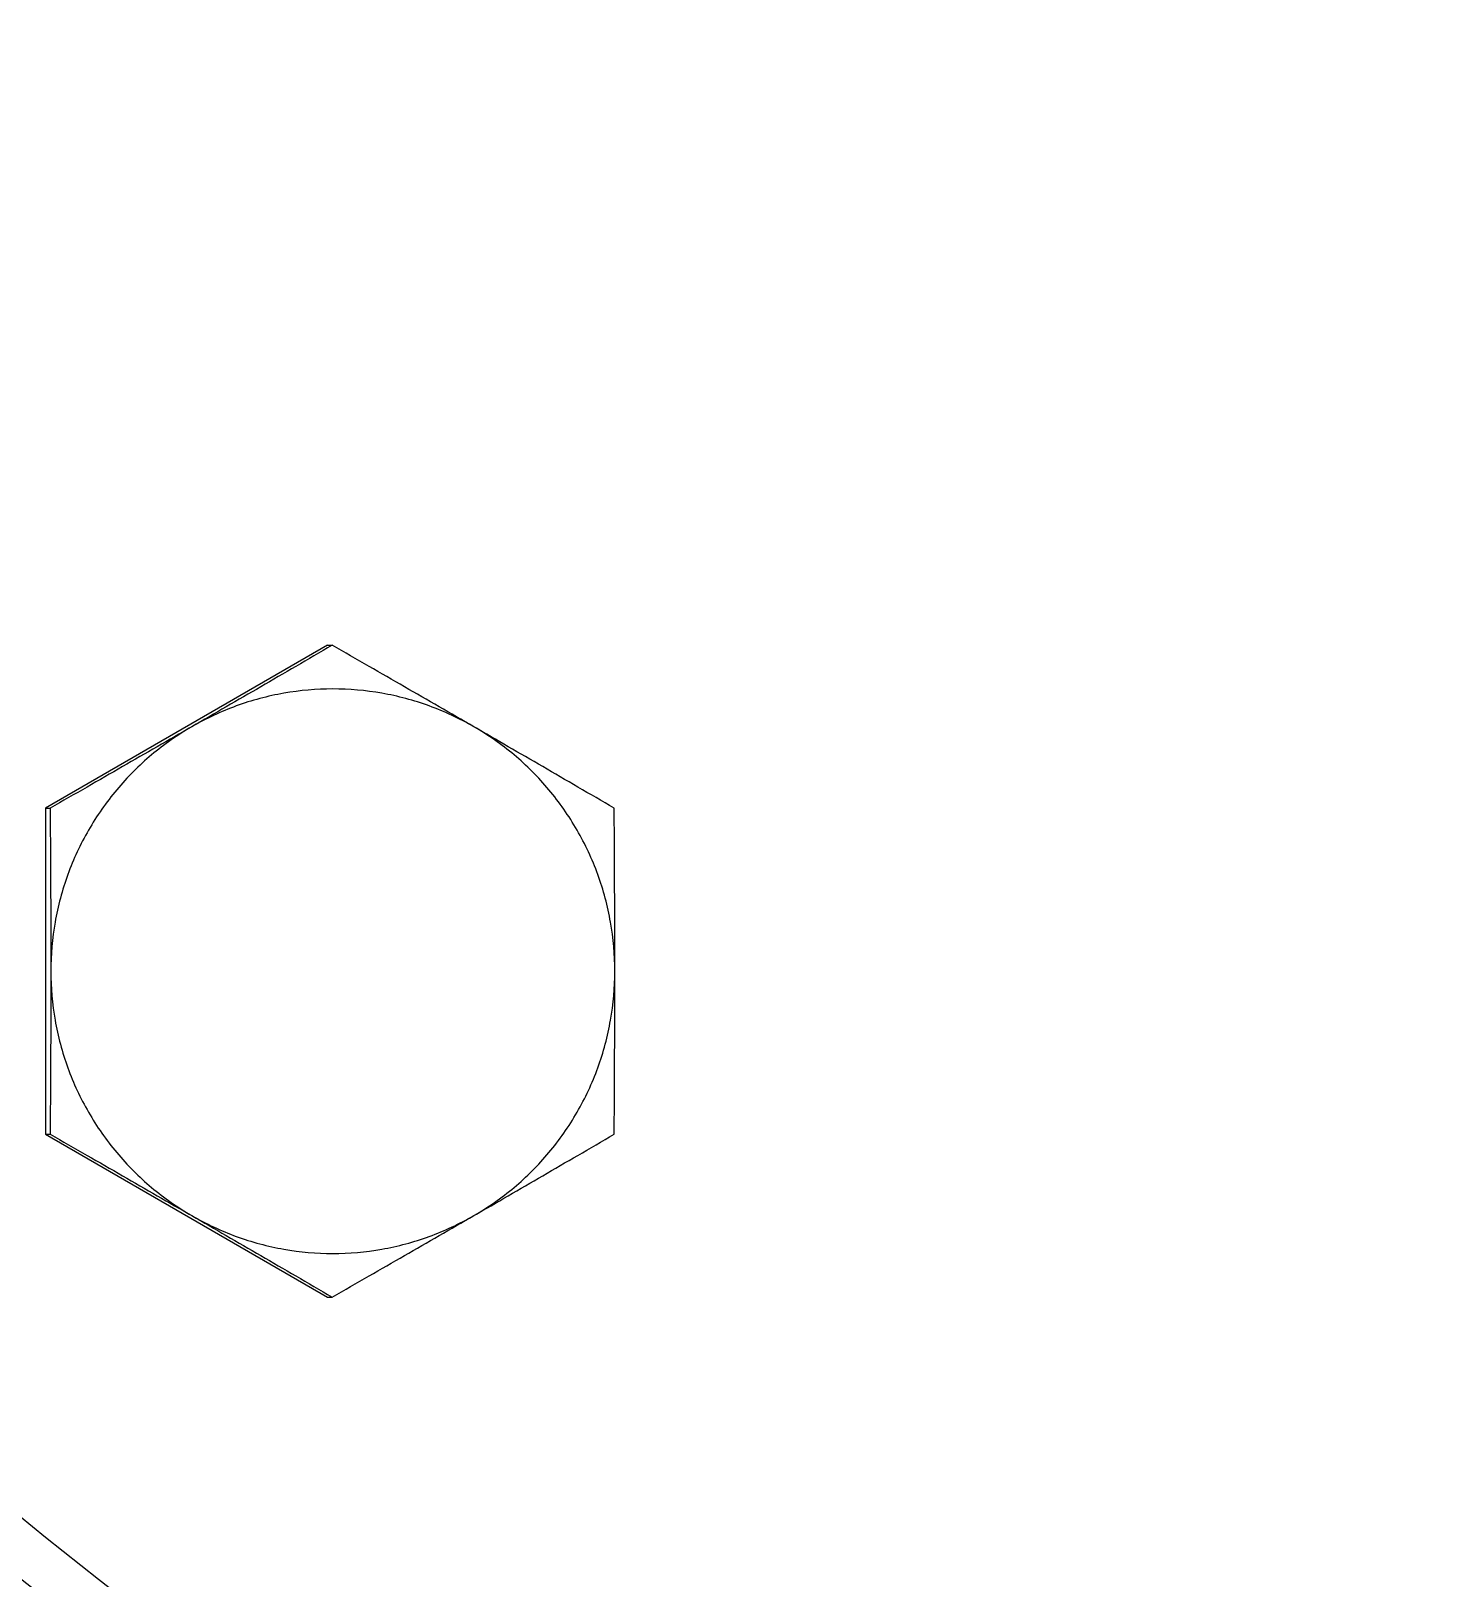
# Model space of a CAD drawing. Extents: x -50 to 48714, y -13211 to 6743.
# Drawn here: x 25948.28 to 25973.24, y -7885.96 to -7858.56 of the extents above; entities that cross this region are included whole.
import ezdxf

# ---------------------------------------------------------------- set-up
doc = ezdxf.new("R2010")
doc.units = 0
doc.header["$LTSCALE"] = 50
doc.layers.get('0').update_dxf_attribs({"linetype": 'CONTINUOUS'})

# ---------------------------------------------------------------- blocks, each defined once
blk = doc.blocks.new('SMAF_UE46_S')
for p, q in [((-46.465, -102.345), (-51.463, -105.232)), ((-46.465, -102.345), (-46.381, -102.345)), ((-51.463, -105.232), (-51.379, -105.232)), ((-51.463, -105.232), (-51.463, -111.005)), ((-51.463, -111.005), (-51.379, -111.005)), ((-51.463, -111.005), (-46.465, -113.892)), ((-46.465, -113.892), (-46.381, -113.892))]:
    blk.add_line(p, q)
for radius in [126.5, 111.15, 108.5, 100.5, 99.65]:
    blk.add_circle((11, -40.5), radius)
for points, start_tangent, end_tangent in [([(-46.381, -102.345), (-47.025, -102.72), (-47.647, -103.082), (-48.257, -103.435), (-48.868, -103.789)], (-0.864042, -0.50342), (-0.865951, -0.500129)), ([(-43.87, -103.789), (-44.482, -103.435), (-45.097, -103.082), (-45.726, -102.72), (-46.381, -102.345)], (-0.865951, 0.500129), (-0.867823, 0.496873)), ([(-43.87, -103.789), (-44.659, -103.42), (-45.501, -103.195), (-46.369, -103.119), (-47.237, -103.195), (-48.079, -103.42), (-48.868, -103.789)], (-0.865951, 0.500129), (-0.865951, -0.500129)), ([(-48.868, -103.789), (-49.48, -104.142), (-50.095, -104.495), (-50.724, -104.857), (-51.379, -105.232)], (-0.865951, -0.500129), (-0.867823, -0.496873)), ([(-48.868, -103.789), (-49.582, -104.288), (-50.198, -104.905), (-50.698, -105.619), (-51.066, -106.408), (-51.291, -107.25), (-51.367, -108.119)], (-0.865951, -0.500129), (0, -1)), ([(-41.371, -108.119), (-41.447, -107.25), (-41.672, -106.408), (-42.04, -105.619), (-42.54, -104.905), (-43.156, -104.288), (-43.87, -103.789)], (0, 1), (-0.865951, 0.500129)), ([(-41.382, -105.232), (-42.027, -104.857), (-42.649, -104.495), (-43.259, -104.142), (-43.87, -103.789)], (-0.864042, 0.50342), (-0.865951, 0.500129)), ([(-51.379, -105.232), (-51.374, -105.977), (-51.37, -106.701), (-51.368, -107.414), (-51.367, -108.119)], (0.007556, -0.999971), (0, -1)), ([(-41.371, -108.119), (-41.371, -107.408), (-41.374, -106.695), (-41.377, -105.975), (-41.382, -105.232)], (0, 1), (-0.007556, 0.999971)), ([(-51.367, -108.119), (-51.368, -108.83), (-51.37, -109.542), (-51.374, -110.262), (-51.379, -111.005)], (0, -1), (-0.007556, -0.999971)), ([(-51.367, -108.119), (-51.291, -108.987), (-51.066, -109.829), (-50.698, -110.619), (-50.198, -111.333), (-49.582, -111.949), (-48.868, -112.449)], (0, -1), (0.865951, -0.500129)), ([(-43.87, -112.449), (-43.156, -111.949), (-42.54, -111.333), (-42.04, -110.619), (-41.672, -109.829), (-41.447, -108.987), (-41.371, -108.119)], (0.865951, 0.500129), (0, 1)), ([(-41.382, -111.005), (-41.377, -110.26), (-41.374, -109.537), (-41.371, -108.823), (-41.371, -108.119)], (0.007556, 0.999971), (0, 1)), ([(-51.379, -111.005), (-50.724, -111.381), (-50.095, -111.742), (-49.48, -112.096), (-48.868, -112.449)], (0.867823, -0.496873), (0.865951, -0.500129)), ([(-43.87, -112.449), (-43.259, -112.096), (-42.649, -111.742), (-42.027, -111.381), (-41.382, -111.005)], (0.865951, 0.500129), (0.864042, 0.50342)), ([(-48.868, -112.449), (-48.257, -112.802), (-47.647, -113.156), (-47.025, -113.517), (-46.381, -113.892)], (0.865951, -0.500129), (0.864042, -0.50342)), ([(-48.868, -112.449), (-48.079, -112.817), (-47.237, -113.043), (-46.369, -113.119), (-45.501, -113.043), (-44.659, -112.817), (-43.87, -112.449)], (0.865951, -0.500129), (0.865951, 0.500129)), ([(-46.381, -113.892), (-45.726, -113.517), (-45.097, -113.156), (-44.482, -112.802), (-43.87, -112.449)], (0.867823, 0.496873), (0.865951, 0.500129))]:
    blk.add_spline(points, degree=3, dxfattribs=dict(start_tangent=start_tangent, end_tangent=end_tangent))

msp = doc.modelspace()

# ---------------------------------------------------------------- block references
msp.add_blockref('SMAF_UE46_S', (26000, -7767.092))

doc.saveas('drawing.dxf')
